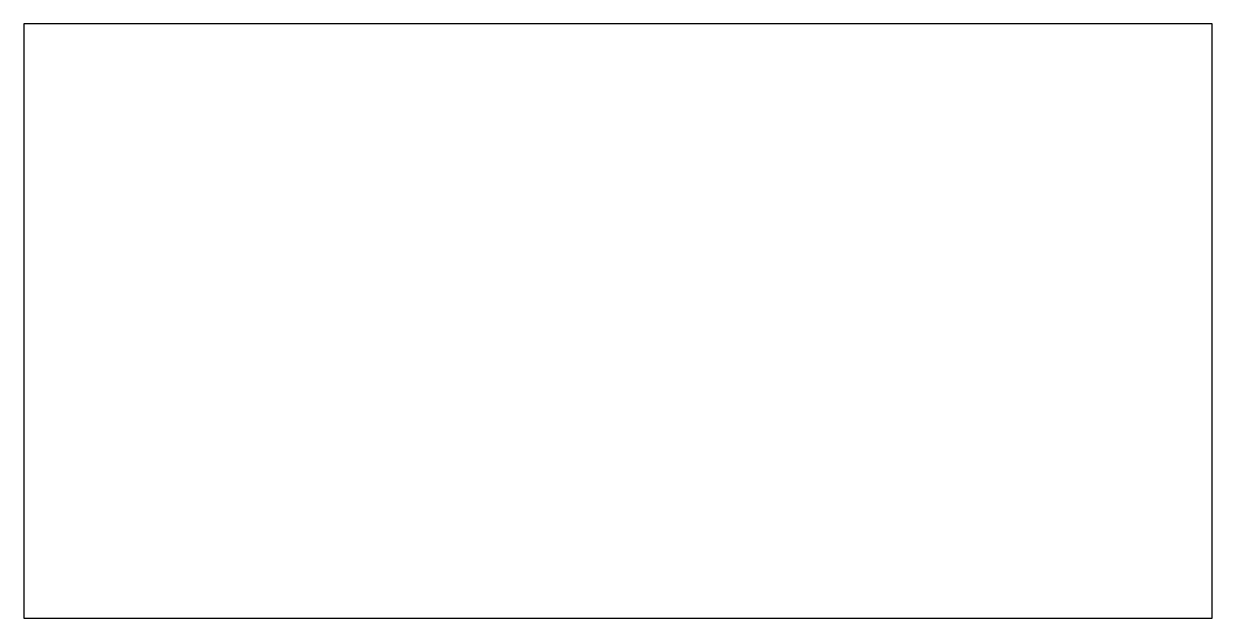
# Model space of a CAD drawing. Header units: centimetres. Extents: x 0 to 10, y 0 to 5.
import ezdxf

# ---------------------------------------------------------------- set-up
doc = ezdxf.new("R2010")
doc.units = ezdxf.units.CM

msp = doc.modelspace()

# ---------------------------------------------------------------- linework, layer by layer
at = {"color": 1}
msp.add_lwpolyline([(0, 0), (10, 0), (10, 5), (0, 5)], close=True, dxfattribs=at)

doc.saveas('drawing.dxf')
